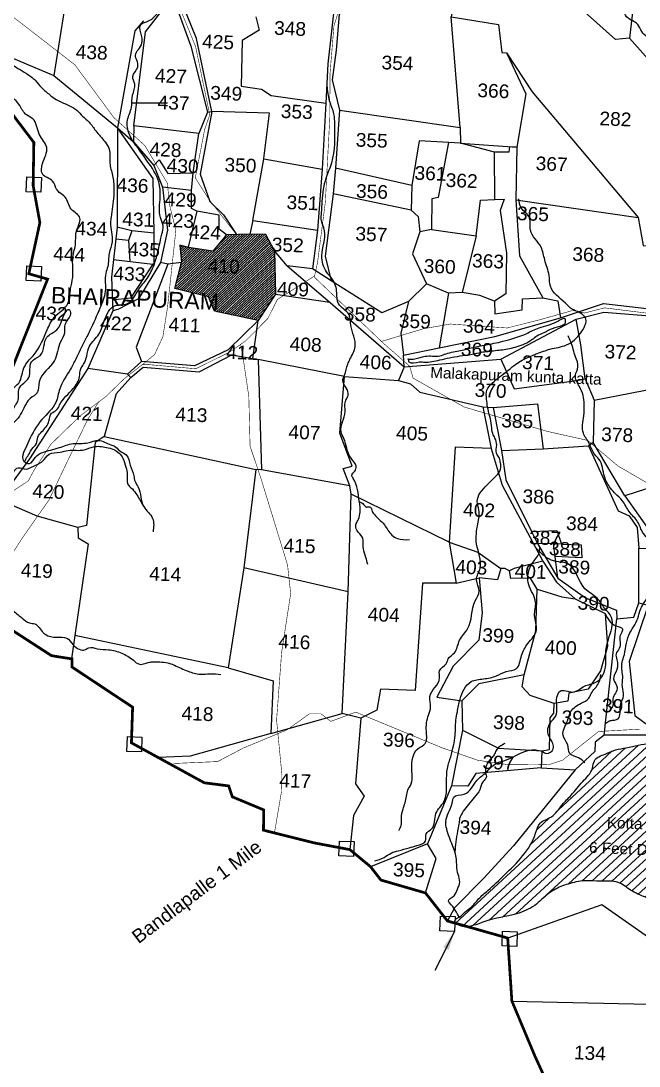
# Model space of a CAD drawing. Header units: feet. Extents: x 791111 to 796227, y 1559709 to 1567976.
# Drawn here: x 792206 to 793334, y 1562955 to 1564862 of the extents above; entities that cross this region are included whole.
import ezdxf
from ezdxf.enums import TextEntityAlignment as Align

# ---------------------------------------------------------------- set-up
doc = ezdxf.new("R2010")
doc.units = ezdxf.units.FT
doc.header["$LTSCALE"] = 15
doc.header["$MEASUREMENT"] = 0
doc.linetypes.add('HIDDEN2', pattern=[0.1875, 0.125, -0.0625])
for name, color, linetype in [('PLOT', 7, 'Continuous'), ('PLOT NO', 7, 'Continuous'), ('ROADS', 6, 'Continuous'), ('TANKS-STREAM', 4, 'Continuous'), ('TEXT', 1, 'Continuous'), ('text2', 7, 'Continuous'), ('VILLAGE', 30, 'Continuous'), ('VILLAGE STONES', 240, 'Continuous')]:
    doc.layers.add(name, color=color, linetype=linetype)
doc.layers.add('VILLAGE BOUNDRY', color=5, linetype='HIDDEN2', lineweight=100)
doc.styles.get("Standard").update_dxf_attribs({"font": 'arial.ttf'})
doc.linetypes.add('DOTS', pattern='A,1e-06,-3,["●",Standard,S=3,R=0,X=-1.25,Y=-1.25],-3', length=6.000001)
doc.dimstyles.get("Standard").update_dxf_attribs({"dimtxt": 0.18, "dimasz": 35, "dimexe": 0.18, "dimexo": 0.0625, "dimgap": 0.09, "dimtad": 0, "dimtih": 1, "dimtoh": 1, "dimdec": 4, "dimzin": 0, "dimdsep": 46, "dimtxsty": 'Standard', "dimcen": 0.09, "dimadec": 0, "dimazin": 0, "dimtfac": 1, "dimtdec": 4, "dimtofl": 0, "dimtmove": 0, "dimatfit": 3, "dimfxl": 1, "dimtolj": 1, "dimtzin": 0, "dimarcsym": 0})

msp = doc.modelspace()

# ---------------------------------------------------------------- hatches: boundary and pattern name
at = {"layer": 'TANKS-STREAM', "lineweight": -2}
h = msp.add_hatch(dxfattribs=at)
h.set_pattern_fill('ANSI31', color=256, scale=99.769662, angle=-2.3719, style=0)
h.set_pattern_definition([(42.62810166, (-62216.426, 37705.838), (-8.44596233, 9.17587836), [])])
edge = h.paths.add_edge_path()
edge.add_spline(control_points=[(792997.4, 1563216.7), (792997.8, 1563219), (792998.8, 1563224.4), (793009.2, 1563227.2), (793016.4, 1563237.2), (793030.1, 1563245.6), (793041.4, 1563261.4), (793063.4, 1563279.4), (793101.5, 1563316.1), (793139.8, 1563353.4), (793151.5, 1563402), (793178.5, 1563408.4), (793192.1, 1563431.3), (793213, 1563451), (793230, 1563474.2), (793250.6, 1563492.1), (793250.8, 1563517.1), (793272.7, 1563523.7), (793290.9, 1563533), (793319.6, 1563536.4), (793346.2, 1563544.8), (793381.8, 1563544.4), (793417.6, 1563540.4), (793445.8, 1563557.5), (793466, 1563557.6), (793475, 1563552.5), (793481, 1563539.4), (793485.3, 1563524.9), (793505.5, 1563509.8), (793525.3, 1563496.3), (793547, 1563471), (793551, 1563444.6), (793568, 1563424.6), (793583.9, 1563397), (793608.9, 1563376), (793634.3, 1563350.9), (793643.8, 1563328.1), (793642.1, 1563282.1), (793637.2, 1563238.3), (793609.4, 1563206.9), (793597.1, 1563184.5), (793563.5, 1563184.9), (793529.8, 1563190.2), (793492.1, 1563197.3), (793475.2, 1563226.6), (793451, 1563230.2), (793427.6, 1563224.2), (793403.3, 1563244.4), (793374.3, 1563253.3), (793345.6, 1563262.8), (793319.4, 1563274.1), (793295.7, 1563294.9), (793266, 1563291.1), (793236.9, 1563294.9), (793209.2, 1563289), (793180.1, 1563279.2), (793160.2, 1563262.6), (793139.4, 1563243.3), (793103.4, 1563228.7), (793058.9, 1563224.1), (793018.5, 1563204.1), (793001.4, 1563214.3), (792997.1, 1563216.9)], knot_values=[0, 0, 0, 0, 6.396133, 15.513178, 28.281471, 42.61979, 62.870408, 85.853422, 127.478677, 222.360139, 242.246268, 266.337343, 295.188264, 319.429466, 352.313196, 382.276935, 396.3973, 419.713547, 439.977864, 459.926711, 504.533775, 523.040096, 566.564439, 609.520468, 615.989676, 626.319429, 638.3587, 658.182419, 670.012013, 712.324595, 730.655866, 768.248635, 788.011303, 808.514609, 863.391163, 884.289923, 915.693234, 933.255184, 1022.706598, 1035.266634, 1059.646433, 1093.538051, 1123.241201, 1166.790158, 1200.261246, 1213.330698, 1237.430047, 1268.858721, 1300.126547, 1329.069471, 1359.279933, 1385.752484, 1419.035652, 1443.064189, 1474.238486, 1502.386275, 1534.557601, 1550.8988, 1587.262354, 1646.92113, 1690.62867, 1705.051173, 1705.051173, 1705.051173, 1705.051173], degree=3, periodic=0)
at = {"layer": 'VILLAGE', "lineweight": -2}
h = msp.add_hatch(dxfattribs=at)
h.set_pattern_fill('ANSI31', color=256, scale=24.942416, angle=-2.3719)
h.set_pattern_definition([(42.62810166, (-62216.426, 37705.838), (-2.1114905824, 2.293969589), [])])
h.paths.add_polyline_path([(792639.1, 1564315.5), (792670.7, 1564363.1), (792669, 1564442.5), (792653.3, 1564472.1), (792624.7, 1564472.8), (792581.3, 1564471.9), (792556.6, 1564441.8), (792511.3, 1564448.9), (792511.3, 1564448.9), (792496.3, 1564452.5), (792499.3, 1564420.9), (792486.8, 1564373.8), (792548.4, 1564358.8), (792559.6, 1564332.1)])
h.paths.add_polyline_path([(792329.7, 1564353.3), (792544.1, 1564344.4), (792545.4, 1564374.8), (792330.9, 1564383.7)], flags=9)
h.paths.add_polyline_path([(792532.9, 1564393.3), (792617.9, 1564389.8), (792619.8, 1564435.6), (792534.8, 1564439.1)], flags=24)
h.paths.add_polyline_path([(792659.2, 1564351.2), (792744.2, 1564347.7), (792746.1, 1564393.5), (792661.1, 1564397)], flags=9)
h.paths.add_polyline_path([(792649.6, 1564431.7), (792734.6, 1564428.2), (792736.5, 1564474), (792651.5, 1564477.5)], flags=9)

# ---------------------------------------------------------------- linework, layer by layer
at = {"layer": 'PLOT', "lineweight": -2}
for points in [[(792974.7, 1564917.2), (792999.1, 1564913.4), (792991.3, 1564869.4), (793077.6, 1564855.6), (793084.1, 1564804.1), (793092.7, 1564803.4), (793139.2, 1564732.7), (793332.7, 1564503), (793341.7, 1564452.4), (793430.5, 1564447.5), (793454.9, 1564610.3), (793457.5, 1564653.4), (793383.9, 1564677.3), (793375.6, 1564764.7), (793317.2, 1564830.1), (793291.3, 1564828.1), (793188.9, 1564919.7), (793154.3, 1564938.4), (793157.2, 1564976.6), (793086.5, 1564988.2), (793096.7, 1565027), (793089.2, 1565034), (793087.9, 1565042.5), (793081.1, 1565053.8)], [(792817.1, 1564958.5), (792779.7, 1564903.1), (792766.5, 1564783.3), (792762.6, 1564711.5)], [(793330.5, 1564946.2), (793317.2, 1564830.1)], [(792469, 1564918.4), (792483, 1564906.2), (792516.3, 1564815.8), (792546.6, 1564695.5), (792554.2, 1564696.4)], [(792649.6, 1564610.6), (792659.9, 1564693.8), (792554.2, 1564696.4), (792526.5, 1564829.9), (792493.9, 1564911.1), (792496.4, 1564913.7)], [(792821.2, 1564922.2), (792786.9, 1564873.7), (792781.6, 1564808.3), (792774.1, 1564754.6), (792787.6, 1564698.8), (792780.1, 1564593.2), (792776.2, 1564546.3), (792761.1, 1564432.4), (792772.3, 1564387.4), (792738.5, 1564409.8)], [(792287.5, 1564896), (792266.2, 1564762.3)], [(792411.9, 1564670.5), (792433.6, 1564842), (792483, 1564906.2)], [(792634.8, 1564869.1), (792640.7, 1564844.9), (792609.7, 1564826.3), (792608, 1564742.6), (792645.1, 1564737.3), (792663.1, 1564725.9), (792762.6, 1564711.5), (792755.8, 1564591.7), (792747.6, 1564480.1), (792738.5, 1564409.8), (792692.1, 1564415), (792669, 1564442.5), (792653.3, 1564472.1), (792624.7, 1564472.8), (792581.3, 1564471.9), (792556.6, 1564441.8), (792511.8, 1564448.8), (792496.3, 1564452.5), (792499.3, 1564420.9), (792474.1, 1564417.9), (792460.5, 1564421.1), (792420.8, 1564354.9), (792382.6, 1564335.3), (792373.5, 1564332.8), (792328.1, 1564227.7), (792221.7, 1564062.9), (792166.1, 1563988.2)], [(792429.7, 1564861.9), (792414.1, 1564843.7), (792382.2, 1564666.7)], [(792787.6, 1564698.8), (793008, 1564667.5), (792991.3, 1564869.4)], [(792086.7, 1564837.6), (792266.2, 1564762.3), (792382.2, 1564666.7), (792381.5, 1564485.6), (792371.3, 1564394.3), (792373.5, 1564332.8)], [(793092.7, 1564803.4), (793127.8, 1564729), (793111.4, 1564631.5), (793097.7, 1564632.2), (793096.4, 1564622.4), (793070.5, 1564622.7), (793008.7, 1564638.7)], [(792546.6, 1564695.5), (792530.6, 1564656.3), (792411.9, 1564670.5), (792411.4, 1564641.3)], [(792554.2, 1564696.4), (792533, 1564582.3), (792550.7, 1564532.3), (792575.9, 1564508.2), (792599.3, 1564472.3)], [(792449.1, 1564474.5), (792447.3, 1564574.5), (792382.2, 1564666.7)], [(792382.2, 1564666.7), (792411.4, 1564641.3), (792448.5, 1564598.2), (792464.6, 1564558.8), (792473.3, 1564480), (792460.5, 1564421.1)], [(793008, 1564667.5), (793008.7, 1564638.7), (792933, 1564643.1), (792919.4, 1564561.8), (792780.1, 1564593.2)], [(792448.5, 1564598.2), (792458.3, 1564608.2), (792473.9, 1564583.7), (792520.5, 1564584.5), (792530.6, 1564656.3)], [(792986.6, 1564639.9), (792967.6, 1564539.5), (792956.1, 1564537.3), (792955.6, 1564481.6), (792934.4, 1564477.3)], [(793008.7, 1564638.7), (793111.4, 1564631.5), (793109.7, 1564535.6), (793332.7, 1564503)], [(792629.6, 1564497.8), (792649.5, 1564610.1), (792755.8, 1564591.7)], [(792955.6, 1564481.6), (793036.8, 1564469.8), (793045.1, 1564534.9), (793071, 1564535.9), (793070.5, 1564622.7)], [(792517.2, 1564552.6), (792520.5, 1564584.5)], [(792527, 1564514.7), (792517.2, 1564519.7), (792517.2, 1564552.6), (792464.6, 1564558.8)], [(792919.4, 1564561.8), (792918.2, 1564516.8), (792776.2, 1564546.3)], [(793071, 1564535.9), (793088.2, 1564536.4), (793080.9, 1564516.2), (793092.6, 1564438.2), (793091.4, 1564364), (793070.8, 1564350.4), (793071, 1564327.2), (793121.2, 1564334.6), (793121.9, 1564354.9), (793158.8, 1564356.5)], [(793109.7, 1564535.6), (793115.9, 1564433.6), (793158.8, 1564356.5), (793186, 1564351.2), (793191.2, 1564320.2)], [(792581.3, 1564471.9), (792567.7, 1564482.2), (792567.7, 1564507.7), (792527, 1564514.7), (792511.3, 1564448.9)], [(792918.2, 1564516.8), (792930.9, 1564505), (792934.4, 1564477.3), (792920.7, 1564436.8), (792946.4, 1564382.2), (792913.4, 1564350.2), (792864.9, 1564329.4), (792772.3, 1564387.4)], [(792624.7, 1564472.8), (792629.7, 1564497.8), (792747.6, 1564480.1)], [(792446.7, 1564417.8), (792449.4, 1564420.1), (792449.1, 1564474.5), (792408.3, 1564479.1), (792381.5, 1564485.6)], [(792408.3, 1564479.1), (792402.3, 1564461.1), (792404.8, 1564422.9)], [(792402.3, 1564461.1), (792379.1, 1564463.7)], [(793036.8, 1564469.8), (793011.3, 1564366.5)], [(792669, 1564442.5), (792670.7, 1564363.1), (792639.1, 1564315.5), (792559.6, 1564332.1), (792548.4, 1564358.8), (792486.8, 1564373.8), (792499.3, 1564420.9)], [(792474.1, 1564417.9), (792416.6, 1564266.9), (792425.8, 1564240.5), (792400.5, 1564217.5), (792328.1, 1564227.7)], [(792374.9, 1564426.5), (792446.7, 1564417.8), (792406, 1564355.9), (792372.8, 1564352.2)], [(794471.3, 1564336.3), (794377, 1564419.6), (794218.9, 1564348.6), (794189.1, 1564324.9), (794004.7, 1564177.7), (793995.9, 1564115.8), (793928.2, 1563956.7), (793858.5, 1563952.6), (793819.5, 1563857.7), (793859.5, 1563773.5), (793757.1, 1563717.8), (793725.8, 1563664.1), (793694.6, 1563618.6), (793641.3, 1563603.9), (793572.8, 1563542.6), (793711.7, 1563301.7), (793767.5, 1563300), (793750, 1563079.9), (793651.9, 1563051.1), (793540, 1563058.1), (793266.2, 1563249.6), (793094.6, 1563188.8)], [(792692.1, 1564415), (792766.2, 1564351.6), (792905.5, 1564231.1), (792895.5, 1564205.9), (792916.9, 1564199.6), (792934.5, 1564184.8), (793049.1, 1564157.6), (793067.8, 1564156.4), (793149, 1564163.4), (793159.4, 1564081.4), (793242.4, 1564086.6), (793296.4, 1563968.2), (793316.3, 1563959), (793330.8, 1563937.6), (793334.1, 1563900.3), (793350.8, 1563899.2), (793375, 1563876.7), (793557.7, 1563578.6), (793572.8, 1563542.6)], [(793070.8, 1564350.4), (793043.7, 1564360.9), (793011.3, 1564366.5), (792986.5, 1564365.3), (792946.4, 1564382.2)], [(792670.7, 1564363.1), (792769.7, 1564348.6)], [(792986.5, 1564365.3), (792969.7, 1564265.6)], [(792913.4, 1564350.2), (792899.4, 1564292.2), (792904.3, 1564252.3)], [(792905.5, 1564231.1), (792904.3, 1564252.3), (792969.7, 1564265.6), (793071.3, 1564286.4), (793191.2, 1564320.2), (793269.6, 1564346.3), (793380.4, 1564333.4), (793454.9, 1564311.2), (793545.4, 1564290.6), (793554.2, 1564292.9), (793618.7, 1564303.5), (793719, 1564339), (793823.8, 1564348.1), (793972.8, 1564349.8), (794184, 1564349.5)], [(792905.5, 1564231.1), (793082.3, 1564244.7), (793219.4, 1564317.7), (793270, 1564330.6), (793384.3, 1564321.4), (793548.2, 1564277.5), (793721.5, 1564329.5), (793823.8, 1564348.1)], [(793252.2, 1564170), (793386.8, 1564195.9), (793384.3, 1564321.4)], [(792406.9, 1564211.3), (792429.2, 1564229.9), (792531.1, 1564221.8), (792590.8, 1564253), (792629.1, 1564246.1), (792639.1, 1564315.5)], [(792639.1, 1564315.5), (792584.4, 1564261.8), (792522.6, 1564232.4), (792425.8, 1564240.5)], [(793082.3, 1564244.7), (793106.7, 1564190.8), (793220.5, 1564206.1), (793236.3, 1564209.2), (793228.1, 1564271.2), (793219.4, 1564317.7)], [(792629.1, 1564246.1), (792639.1, 1564244.3), (792645, 1564043.2), (792634.7, 1564043.5)], [(792806.6, 1564013.6), (792794.1, 1564045.4), (792810.7, 1564049.3), (792787.9, 1564109.7), (792796.7, 1564213.3), (792639.1, 1564244.3)], [(792400.5, 1564217.5), (792406.9, 1564211.3), (792380, 1564181.5), (792357.9, 1564103.5), (792341.8, 1564092.8), (792325.6, 1563941.4), (792310, 1563938), (792235.5, 1563958.1), (792166.1, 1563988.2)], [(792796.7, 1564213.3), (792895.5, 1564205.9)], [(793236.3, 1564209.2), (793252.2, 1564170), (793250.5, 1564092.8), (793242.4, 1564086.6)], [(793386.8, 1564195.9), (793392.9, 1564152.2), (793401, 1564082.2), (793387.6, 1564021.2), (793308.2, 1563995.3), (793250.5, 1564092.8)], [(793049.1, 1564157.6), (793064.3, 1564082.1), (792998.5, 1564084.2), (792987.9, 1563910.9), (792808.7, 1563998.3)], [(793067.8, 1564156.4), (793083.4, 1564077.9), (793159.4, 1564081.4)], [(792357.9, 1564103.5), (792634.7, 1564043.5), (792612.7, 1563864.1), (792584.5, 1563681.7), (792304.6, 1563740.4)], [(793064.3, 1564082.1), (793084.4, 1564015.2), (793159, 1563876.6), (793106.1, 1563863), (793097.8, 1563858.6), (793089.5, 1563862.9), (793081.9, 1563862.9), (793076, 1563842.3), (793042.6, 1563845.6)], [(793083.4, 1564077.9), (793091.2, 1564024.8), (793137.8, 1563930.3), (793149.2, 1563908.3), (793185.9, 1563845), (793181, 1563884.8), (793178.2, 1563908), (793149.2, 1563908.3)], [(792803.5, 1563820.4), (792808.7, 1563998.3), (792806.6, 1564013.6), (792645, 1564043.2)], [(793308.2, 1563995.3), (793383.1, 1563889.9), (793543.4, 1563866.3), (793553.2, 1563913.3), (793517.8, 1563938.6), (793505.3, 1563979), (793399.3, 1563997.6), (793387.6, 1564021.2)], [(792310, 1563938), (792310.2, 1563918.6), (792328.7, 1563907.7), (792304.6, 1563740.4), (792298.5, 1563698.1)], [(793137.8, 1563930.3), (793184.3, 1563932), (793192.6, 1563907.3), (793178.2, 1563908)], [(792987.9, 1563910.9), (793000.5, 1563836), (792938.8, 1563836.2), (792925.6, 1563640.3), (792862.3, 1563642.6), (792856, 1563604.4), (792826.5, 1563589.9), (792792.2, 1563598.5)], [(792987.9, 1563910.9), (793040, 1563892.8), (793081.9, 1563862.9)], [(793192.6, 1563907.3), (793228.7, 1563905.8), (793229.9, 1563882.3), (793181, 1563884.8)], [(793185.9, 1563845), (793236.9, 1563809.4), (793293, 1563786.7), (793293.6, 1563771.2), (793324.7, 1563774.2), (793333.7, 1563800.5), (793334.1, 1563900.3)], [(792661.9, 1563562.1), (792792.2, 1563598.5), (792803.5, 1563820.4), (792612.7, 1563864.1)], [(793159, 1563876.6), (793183.6, 1563837.7), (793217.7, 1563807.6), (793272.4, 1563780.8), (793276.8, 1563720.7), (793264.2, 1563676.2), (793241.4, 1563642.7), (793206.3, 1563635.7), (793204.4, 1563621.2), (793179.3, 1563616.7), (793135.5, 1563631), (793120.9, 1563647.1), (793124.4, 1563669.2), (793145.8, 1563749.4), (793148.6, 1563825), (793193.4, 1563811.2), (793217.7, 1563807.6)], [(793000.5, 1563836), (793042.6, 1563845.6), (793047.9, 1563782.2), (793041.9, 1563732.4), (792995.2, 1563684.8), (792965, 1563628.4), (793010.6, 1563621.3), (793012.3, 1563567.7), (792991.9, 1563466.2), (792948.3, 1563360.8), (792844.3, 1563318.8)], [(793148.6, 1563825), (793136, 1563845.1), (793100.3, 1563844.9), (793097.8, 1563858.6)], [(793333.7, 1563800.5), (793351.1, 1563795.8), (793316.3, 1563693.2), (793326.7, 1563594.5), (793375.2, 1563558.6)], [(793270.5, 1563559), (793293.6, 1563771.2)], [(792584.5, 1563681.7), (792666.2, 1563657.8), (792661.9, 1563562.1), (792514.7, 1563520.4), (792456.5, 1563518.2)], [(793124.4, 1563669.2), (793042, 1563652.3), (793010.6, 1563621.3)], [(793157.1, 1563530), (793170.9, 1563532.9), (793172.2, 1563590.6), (793179.1, 1563599.1), (793179.3, 1563616.7)], [(792826.5, 1563589.9), (792817, 1563470.2), (792832.5, 1563447.9), (792813, 1563412.6), (792806.5, 1563350.1)], [(793557.7, 1563578.6), (793492.4, 1563583.1), (793375.2, 1563558.6), (793270.5, 1563559), (793254.1, 1563545.9), (793253.4, 1563529.2), (793217.9, 1563495.6), (793105.1, 1563357.2), (793050.9, 1563297.9), (792997.5, 1563243.9), (792984.6, 1563219.9)], [(793012.3, 1563567.7), (793078, 1563535.3), (793157.1, 1563530), (793155.6, 1563499.2), (793217.9, 1563495.6)], [(793155.6, 1563499.2), (793036.5, 1563488.7), (793021.8, 1563465.6), (792991.9, 1563466.2)], [(792944.5, 1563271), (792964, 1563333.7), (792948.3, 1563360.8)], [(793102.2, 1563073.9), (793352.7, 1563068.2), (793377.6, 1562878.2), (793331, 1562845.9), (793283, 1562843)]]:
    msp.add_lwpolyline(points, dxfattribs=at)
at = {"layer": 'ROADS', "linetype": 'DOTS', "lineweight": -2, "ltscale": 0.15, "const_width": 1}
for points in [[(793272.1, 1565561.3), (793274.4, 1565406.2), (793266, 1565391.9), (793213.4, 1565309.4), (793178.8, 1565263.6), (793127.8, 1565175.7), (793107.5, 1565131.8), (793094.6, 1565081.3), (793064, 1565044.7), (793043.7, 1565024.2), (792977.8, 1564933.3), (792960.1, 1564925.3), (792864.8, 1564930.9), (792863, 1564923.4), (792812.6, 1564928.1), (792796.6, 1564913.8), (792777.4, 1564852.8), (792770.1, 1564763.7), (792769.9, 1564685.9), (792761.7, 1564531.2), (792747.5, 1564421.5), (792741.6, 1564394.5), (792745.1, 1564391.2)], [(791988.1, 1565014.8), (792076.9, 1564955.5), (792209.7, 1564855.3), (792304.6, 1564781.6), (792375.7, 1564685.4), (792432.1, 1564634.6), (792473.1, 1564566.2), (792477.7, 1564524.8), (792488.8, 1564479.6), (792473.6, 1564339.2), (792465.1, 1564285.6), (792449.9, 1564253.1), (792427.5, 1564234.6)], [(792168.3, 1563988.8), (792219.6, 1564022.9), (792229.8, 1564042), (792260.7, 1564089.5), (792313.5, 1564140.9), (792360.3, 1564175.9), (792396.3, 1564210.6), (792427.5, 1564234.8), (792435.9, 1564234.8)], [(792113.7, 1563802.6), (792145.6, 1563821), (792208.8, 1563918.9), (792257.1, 1563987.8), (792293.5, 1564063.9), (792328.2, 1564135.4), (792349.1, 1564168.6)], [(792484.4, 1563507.2), (792565, 1563510.7), (792611.9, 1563535.3), (792692, 1563568.7), (792732.6, 1563597.8), (792753.6, 1563597.8), (792771.7, 1563584), (792817.3, 1563600.9), (792974.8, 1563535.8), (793039.6, 1563513.2), (793096.2, 1563504.9), (793145, 1563505.4), (793169.4, 1563504.8), (793194.6, 1563513.2), (793260.5, 1563565.6), (793337, 1563569.9)]]:
    msp.add_lwpolyline(points, dxfattribs=at)
at = {"layer": 'ROADS', "linetype": 'HIDDEN2', "lineweight": -2, "ltscale": 10, "const_width": 1}
for points in [[(792442.8, 1565434.9), (792444, 1565368.6), (792448.7, 1565287.9), (792444.5, 1565261.8), (792436.6, 1565166.4), (792420, 1565012.6), (792428, 1564989.6), (792461.6, 1564939.5), (792485.4, 1564911.1), (792524.9, 1564815), (792545.3, 1564716.3), (792550.7, 1564690.6), (792541.4, 1564663.8), (792531.9, 1564614.7), (792524.3, 1564575.5), (792549.3, 1564536.1), (792599.3, 1564472.3)], [(792435.9, 1564234.8), (792440, 1564234.8), (792525.3, 1564227.3), (792587.5, 1564258.1), (792616.3, 1564278.2), (792656.7, 1564319), (792674.3, 1564353.8), (792742.8, 1564397.1)], [(792745.1, 1564391.2), (792866.6, 1564274.8), (792915.6, 1564231.9), (792921.9, 1564210.2), (793014.8, 1564157.6), (793167.1, 1564113), (793240.5, 1564096.6), (793295.9, 1564049.9), (793381.7, 1564000.1), (793473.4, 1563937.4), (793525.3, 1563883.6), (793543.7, 1563836), (793549.2, 1563779.1), (793609.9, 1563647.5), (793624.8, 1563628.6), (793604.8, 1563615.9), (793572.7, 1563582.7), (793557.2, 1563566.5), (793572.8, 1563525), (793643.1, 1563370.1), (793720.2, 1563124.7), (793791.5, 1562972.3), (793810.1, 1562951.6)], [(792865.3, 1564277.5), (792941.3, 1564300.4), (792989.5, 1564308.9), (793093.6, 1564301.7), (793151.4, 1564316.2), (793213.2, 1564333.6), (793235, 1564329), (793271.2, 1564338.4), (793400.6, 1564322.3), (793544.9, 1564284.9), (793604.6, 1564297), (793688.4, 1564323.6), (793737.4, 1564337.2), (793828.5, 1564344.5), (794010.3, 1564288.3), (794048.7, 1564254.5), (794133.6, 1564206.1), (794191.6, 1564194.6), (794272.1, 1564218.5), (794304.5, 1564206.9), (794651.7, 1564169.8)], [(792668.8, 1563380.4), (792681.7, 1563456.3), (792682.4, 1563487.6), (792672.7, 1563586.3), (792681.9, 1563709.8), (792698.4, 1563817), (792692.8, 1563869.1), (792644.9, 1564024.8), (792624.3, 1564086.2), (792622, 1564176.7), (792613.1, 1564237), (792607.3, 1564271.1)]]:
    msp.add_lwpolyline(points, dxfattribs=at)
at = {"layer": 'TANKS-STREAM', "lineweight": -2}
for points in [[(792212.7, 1564057.5), (792215.6, 1564063.6), (792221.4, 1564072.6), (792226, 1564080.9), (792234.2, 1564090.7), (792237, 1564102.5), (792244.4, 1564112.7), (792257.2, 1564131.9), (792262.1, 1564146), (792271.2, 1564152.2), (792276.7, 1564161.3), (792301.6, 1564191.5), (792313, 1564213.1), (792315.1, 1564226.9), (792320.5, 1564235.6), (792326.2, 1564250.5), (792331.2, 1564268.5), (792348.3, 1564290.2), (792357.9, 1564314.6), (792378.8, 1564342.6), (792399.5, 1564345.7), (792421.1, 1564372.2), (792436.3, 1564392.1), (792449, 1564416.8), (792463.3, 1564472.6), (792465.5, 1564488.4), (792460.7, 1564503.3), (792460.3, 1564540.8), (792457.6, 1564568.1), (792436.6, 1564606.3), (792418, 1564632.2), (792404.1, 1564654.5), (792400.6, 1564680.9), (792407.8, 1564704.1), (792409.9, 1564726.5), (792413.8, 1564746.5), (792410.1, 1564760.2), (792419.3, 1564777.6), (792417.5, 1564790.1), (792415.2, 1564799.1), (792427, 1564821), (792425.3, 1564855.8), (792439.1, 1564861.8), (792454.4, 1564874.8), (792473.5, 1564897.2), (792478.7, 1564910.1), (792493.9, 1564927.9), (792512.8, 1564936.4), (792522.2, 1564946.8), (792532.6, 1564955.3), (792535.7, 1564964.5), (792559.5, 1564978.2), (792574.4, 1565002), (792575.4, 1565006.2), (792584.9, 1565010.8), (792606.3, 1565013.8), (792624.7, 1565018.5), (792647.5, 1565024.9), (792655.6, 1565024.5), (792677.8, 1565018.2), (792706.1, 1565008.1), (792719.6, 1565005.6), (792735.1, 1564996.9), (792761, 1564986.5), (792774.2, 1564978.2), (792812.2, 1564967.3), (792822.9, 1564987.2), (792826.7, 1564995.6), (792835.6, 1565014.2), (792838.1, 1565026.5), (792840.2, 1565041.5), (792841.4, 1565060), (792842.5, 1565077.4), (792852.1, 1565103.7), (792852, 1565119.2), (792849.2, 1565127.4), (792837.8, 1565114.3), (792833.6, 1565116.1), (792831.2, 1565142.8), (792832, 1565161.7), (792840, 1565176.1), (792843.2, 1565189.1), (792850.6, 1565198.5), (792852, 1565213.9), (792846.9, 1565230.4), (792837.8, 1565245.1), (792846.4, 1565274.8), (792857.9, 1565282.5), (792861.6, 1565287.3), (792854.1, 1565301.6), (792849.3, 1565309.1), (792850.8, 1565316.4), (792859.4, 1565317.6), (792863.9, 1565323.6), (792863.7, 1565337.2), (792860.6, 1565355.1), (792863.7, 1565366.2), (792864.3, 1565379.8), (792864.3, 1565418.8), (792857.8, 1565429.5), (792853.5, 1565447.5), (792857.9, 1565460.1), (792859.4, 1565469.3), (792856, 1565489.2), (792861.2, 1565502.1), (792854, 1565525.6), (792859.8, 1565543.2), (792864.3, 1565549.6)], [(793552.5, 1564293.9), (793557.2, 1564305.5), (793560.5, 1564312.2), (793564.6, 1564319.2), (793568.2, 1564323.2), (793568.7, 1564336.1), (793576.6, 1564344.9), (793588.6, 1564366.8), (793598.2, 1564387.6), (793609.4, 1564401.2), (793614.7, 1564429.4), (793617.6, 1564444.1), (793617.1, 1564449.8), (793607.6, 1564460), (793607.9, 1564467.6), (793612.6, 1564478), (793617.3, 1564482.4), (793635.7, 1564477.5), (793638.1, 1564489.1), (793631.8, 1564501.5), (793626.1, 1564512), (793631.9, 1564531.1), (793643.1, 1564545.5), (793632.4, 1564571.6), (793613.2, 1564586), (793588.9, 1564605.6), (793562.1, 1564627.2), (793546.1, 1564642.9), (793535.1, 1564643.4), (793526.5, 1564645.2), (793520.2, 1564655), (793506, 1564660.9), (793483, 1564674.8), (793469.5, 1564686.9), (793460.2, 1564699.7), (793452.7, 1564711.7), (793434.1, 1564724.8), (793417.1, 1564736.5), (793405.7, 1564751.9), (793400, 1564765.1), (793393.7, 1564776.9), (793384.8, 1564793.1), (793369.4, 1564816.9), (793349.4, 1564832.6), (793339.2, 1564842.6), (793332, 1564855.4), (793309.6, 1564872.2), (793305.2, 1564895.4), (793286.3, 1564903.4), (793255.1, 1564918.6), (793239.2, 1564930.3), (793202.4, 1564947.7), (793188.2, 1564962.1), (793176.3, 1564968.5), (793158.1, 1564983), (793127.3, 1564994.2), (793109.9, 1565001.8), (793100.6, 1565018.1), (793079.5, 1565052.5), (793068.2, 1565075.5), (793071, 1565088.6), (793073.4, 1565101), (793074.2, 1565115.9), (793075.2, 1565133.4), (793072.1, 1565152.3), (793050.3, 1565170.5), (793045.7, 1565181.7), (793031.7, 1565202), (793028.1, 1565219.9), (793024.8, 1565233.5), (793018.5, 1565256.4), (793017.3, 1565273.2), (793016.3, 1565296.4), (793010.7, 1565312), (793005.7, 1565342.5), (793009.4, 1565349.5), (792974.4, 1565352.4), (792962.7, 1565360.6), (792956.1, 1565364.2), (792936, 1565367.9), (792910.5, 1565368), (792902.8, 1565356.3), (792884.6, 1565357.1), (792865.9, 1565360.3), (792860.2, 1565362.9)], [(791959.3, 1565007.5), (791962.4, 1565008.1), (791970.4, 1565006.3), (791980.2, 1564991.7), (791988.4, 1564986.4), (791999, 1564965.7), (792007.6, 1564950.4), (792010.7, 1564933), (792016.9, 1564926.3), (792027.9, 1564893.8), (792041.8, 1564888.3), (792055.1, 1564868.8), (792061.4, 1564858.1), (792066.5, 1564849.4), (792071.7, 1564841.2), (792077.6, 1564836), (792087.8, 1564829.5), (792107.6, 1564820.1), (792121.4, 1564814.1), (792136, 1564809.8), (792145.5, 1564802.7), (792156.6, 1564799), (792165.4, 1564795.8), (792174.9, 1564789.6), (792187.8, 1564782.7), (792200.4, 1564775.3), (792216, 1564765.9), (792231.8, 1564753.7), (792243.6, 1564740.2), (792258.6, 1564727.1), (792270.2, 1564718.3), (792279.8, 1564713.6), (792308.6, 1564698.3), (792318.6, 1564688.1), (792330.4, 1564677.2), (792342.6, 1564661.4), (792359, 1564641.7), (792367, 1564627.9), (792368.3, 1564602.6), (792373.2, 1564580.1), (792370.6, 1564504.3), (792369.5, 1564493.9), (792372.3, 1564458.9), (792367.2, 1564437.7), (792364.4, 1564414), (792360.8, 1564401.3), (792360, 1564368.2), (792350.2, 1564338), (792332, 1564296.8), (792326.6, 1564286), (792307.3, 1564247.7), (792296.7, 1564226.8), (792276.8, 1564190.5), (792269.7, 1564166), (792244.4, 1564134.7), (792220.6, 1564096), (792212.6, 1564078.6), (792209.4, 1564062.2), (792221.4, 1564054.3), (792232.2, 1564065.5), (792260.4, 1564079), (792276.2, 1564083.5), (792301.3, 1564090.8), (792327.9, 1564092.1), (792347.5, 1564096.6), (792369.9, 1564088.6), (792377.1, 1564085.8), (792386, 1564078.1), (792398.2, 1564070.1), (792405.7, 1564051.4), (792412, 1564032.1), (792414.3, 1564021.8), (792420, 1564011.2), (792430.1, 1563975.9), (792446.4, 1563954.4), (792447.2, 1563929.9)], [(792166.3, 1564121.6), (792173.6, 1564130.7), (792176.5, 1564137.9), (792180.6, 1564145), (792185.8, 1564156.4), (792189.4, 1564169.6), (792190.3, 1564181.1), (792192, 1564191.3), (792201.9, 1564201.2), (792207.6, 1564215.6), (792213.5, 1564232.9), (792230.2, 1564253.3), (792254, 1564298.5), (792266.8, 1564321), (792291.7, 1564346.3), (792296.7, 1564373.6), (792300.5, 1564393.6), (792300.9, 1564431.1), (792305.7, 1564456.3), (792306.5, 1564474.3), (792311.8, 1564490.4), (792313.7, 1564502.3), (792298, 1564518.4), (792286.8, 1564540.4), (792276, 1564549.1), (792271.1, 1564555.2), (792263.9, 1564569.4), (792245.1, 1564582.6), (792245.5, 1564601.5), (792253.1, 1564630.8), (792239.5, 1564655.5), (792227.6, 1564683.2), (792216.1, 1564690.3), (792203.8, 1564707.4), (792183.1, 1564727.1), (792160.4, 1564739.2), (792140.8, 1564753.8), (792131.1, 1564757.2), (792117.9, 1564761.2), (792091.7, 1564769.5), (792082.6, 1564779.4)], [(792839.1, 1563870.5), (792835.6, 1563883.1), (792831.3, 1563898.9), (792830.9, 1563910.5), (792829.5, 1563919.5), (792818.9, 1563932.9), (792817.5, 1563943.2), (792820.9, 1563950.2), (792825.1, 1563975.8), (792823.7, 1563985.7), (792812.5, 1564027.4), (792810, 1564032.9), (792815.3, 1564040.3), (792817.9, 1564049.5), (792808.7, 1564064.2), (792800.9, 1564082.3), (792795.4, 1564099.9), (792790.6, 1564112.6), (792797.9, 1564149.1), (792798.2, 1564167.4), (792803.1, 1564178.8), (792799.7, 1564192.7), (792793.5, 1564206.3), (792796.6, 1564215.6), (792802.8, 1564235.8), (792806.7, 1564244.6), (792816.2, 1564267.8), (792808.4, 1564306.4), (792805.1, 1564325.7), (792785.5, 1564346.2), (792782.7, 1564365.9), (792774.8, 1564390.3), (792763.8, 1564404.1), (792755.2, 1564433.4), (792760.1, 1564479), (792754.3, 1564499.7), (792754.8, 1564511.8), (792756.1, 1564532.6), (792758.4, 1564554.8), (792763.2, 1564575.1), (792773.3, 1564602.8), (792778.9, 1564673.8), (792777.4, 1564692.1), (792769.5, 1564716.1), (792765.2, 1564743)], [(793081, 1564057.1), (793078.5, 1564066.2), (793074, 1564073.6), (793074.6, 1564087.8), (793071.3, 1564100.9), (793067.3, 1564109.1), (793065.1, 1564123.5), (793062, 1564140.4), (793057.9, 1564157.7), (793056.1, 1564171.6), (793056.8, 1564188.3), (793066.4, 1564201.3), (793093.1, 1564222.6), (793108.9, 1564235.3), (793160.1, 1564259.2), (793171.7, 1564263), (793202.1, 1564270.8), (793227.9, 1564292.7), (793235.6, 1564306.2), (793237.9, 1564315.1), (793222.3, 1564331.5), (793212.9, 1564335.7), (793200, 1564346.8), (793172.6, 1564377.8), (793170.1, 1564397.4), (793162.2, 1564425.9), (793155.5, 1564449.1), (793136.2, 1564480.4), (793134.3, 1564502.4), (793119.2, 1564521.1), (793114.7, 1564537)], [(792176.9, 1564118.4), (792178.5, 1564123.9), (792182.2, 1564130.2), (792183.1, 1564136.3), (792186.7, 1564140), (792189.7, 1564147), (792196.1, 1564161.5), (792200.2, 1564167.5), (792202.9, 1564191.4), (792220.2, 1564211.2), (792225.5, 1564240.3), (792241.8, 1564252.3), (792253.4, 1564285), (792271.5, 1564298.3), (792290.1, 1564333.7), (792292.5, 1564335.3), (792294.6, 1564334.8), (792295.9, 1564332.4), (792296.7, 1564327.6), (792289.6, 1564314.8), (792285.8, 1564305.1), (792285.6, 1564292.4), (792278.5, 1564276.6), (792267.1, 1564242.1), (792239.4, 1564203.4), (792235.8, 1564183.6), (792223, 1564173.2), (792215.4, 1564163.2), (792198.1, 1564134), (792175.8, 1564117.4)], [(792913.2, 1564244.9), (792925.3, 1564245.4), (792943.8, 1564250.2), (792970.8, 1564251), (792982.3, 1564254.7), (793008.7, 1564260.5), (793030.9, 1564266.2), (793053.5, 1564270.5), (793085.5, 1564277.4), (793129.4, 1564291.8), (793139.8, 1564296.9), (793151.8, 1564301.8), (793183.6, 1564312.8), (793190, 1564316.3), (793199.4, 1564318.5), (793199.7, 1564314.6), (793199.5, 1564310.4), (793194.3, 1564306), (793175.9, 1564300.4), (793160.8, 1564293), (793147.8, 1564286.8), (793139.5, 1564280.4), (793111.1, 1564267.2), (793097.8, 1564263.5), (793071.9, 1564260), (793058.7, 1564258.4), (793045.9, 1564256.8), (793029.7, 1564253.3), (793006.8, 1564250), (792970.1, 1564242.7), (792942.9, 1564238.7), (792933.6, 1564239.1), (792915, 1564239.5), (792913.1, 1564245.4)], [(793272.2, 1563579.2), (793279.1, 1563584.2), (793285.9, 1563586), (793289.3, 1563586.5), (793296.1, 1563588.9), (793299.9, 1563599.5), (793300.6, 1563614.3), (793306, 1563630.9), (793303.9, 1563647.1), (793304.6, 1563663.2), (793303, 1563688.9), (793306.2, 1563700.9), (793315.9, 1563741.5), (793332, 1563771.8), (793337.5, 1563789.7), (793349.8, 1563811.6), (793352.4, 1563841.1), (793355.5, 1563866.5), (793364.8, 1563879.6), (793370.5, 1563887.5), (793342.4, 1563926.7), (793331.8, 1563947.9), (793316.4, 1563966.7), (793303.8, 1563986.8), (793291.5, 1563999.4), (793282.5, 1564009.2), (793271.3, 1564030.5), (793261.1, 1564062.5), (793253.4, 1564070.9), (793243.5, 1564090.9), (793232.7, 1564109.9), (793233.4, 1564141.5), (793234.3, 1564163), (793232.2, 1564178.5), (793225.5, 1564195), (793218.2, 1564215.4), (793222.9, 1564230.7), (793218.3, 1564249.1), (793210, 1564276.3), (793205, 1564287.3)], [(792165.5, 1563994.2), (792167.8, 1564004.5), (792173.7, 1564014.1), (792178.4, 1564024.3), (792184.3, 1564024.7), (792193.2, 1564040), (792200.9, 1564046.5), (792215.4, 1564044.3), (792226.8, 1564048.4), (792245.4, 1564058.8), (792257.3, 1564071.2), (792277.4, 1564075.3), (792292.2, 1564078.3), (792321.7, 1564079.5), (792338.3, 1564085), (792362.1, 1564083.8), (792375.3, 1564080), (792392.2, 1564064.2), (792397.6, 1564047.7), (792400.2, 1564034.5), (792400.6, 1564017.5), (792409.4, 1564008), (792417.6, 1563997.2), (792429.6, 1563976.5)], [(792896.2, 1563385.1), (792900.1, 1563394.2), (792900.7, 1563407.4), (792903.5, 1563424.3), (792907.2, 1563435.6), (792909.8, 1563447.6), (792912.4, 1563458.5), (792918.2, 1563470), (792920, 1563487.3), (792931.2, 1563534.8), (792944.1, 1563543.9), (792946.1, 1563565.9), (792950.1, 1563595.6), (792953.9, 1563609.7), (792952.3, 1563629.3), (792970.4, 1563663.4), (792970.2, 1563676.2), (792982.5, 1563689.2), (792986.1, 1563697.9), (792997.3, 1563709.2), (793006.7, 1563731.9), (793021.5, 1563753), (793035.4, 1563804), (793042.5, 1563821.5), (793037.7, 1563842.3), (793044.3, 1563863.7), (793037.9, 1563907.6), (793040.1, 1563944.5), (793042.2, 1563969.7), (793039, 1563985.1), (793056.6, 1564015.2), (793074.8, 1564033.3), (793080.1, 1564040.2), (793081.5, 1564056.5)], [(792824.3, 1563984.8), (792829.9, 1563981.6), (792836.6, 1563975.1), (792840.9, 1563975.4), (792843.9, 1563974.8), (792847.3, 1563967.2), (792851.3, 1563961.3), (792859.2, 1563953.2), (792869.5, 1563942.5), (792883, 1563924), (792893.2, 1563917.6), (792915.1, 1563915.7)], [(792852.2, 1563329.4), (792869, 1563335.9), (792881.8, 1563343.8), (792894.8, 1563348.1), (792914.8, 1563353.3), (792929, 1563357.6), (792944.3, 1563365.8), (792945.6, 1563379), (792955.6, 1563387.8), (792963.6, 1563416), (792978.2, 1563437.5), (792982.6, 1563455), (792985.8, 1563504.3), (792989, 1563514.2), (792994.7, 1563534.9), (792998.3, 1563554), (793000.1, 1563586.1), (793002.7, 1563601.3), (793007.7, 1563624.4), (793027.7, 1563656.5), (793050.5, 1563661.6), (793074, 1563667.1), (793092.1, 1563674.8), (793110.4, 1563680.4), (793119.8, 1563704.2), (793131.6, 1563726.2), (793147.2, 1563751.3), (793143.8, 1563776.8), (793145.6, 1563801.2), (793133.2, 1563833.3), (793131.5, 1563849.4), (793139.2, 1563872), (793151.7, 1563890.8), (793153.3, 1563900)], [(793007, 1563225.7), (792988.6, 1563252.9), (792986.4, 1563255.8), (792996.6, 1563265.7), (793002.8, 1563278.1), (793006, 1563284.8), (793002.5, 1563311.9), (793001, 1563332.6), (792994, 1563357.6), (792983.2, 1563387.8), (792981.5, 1563401.1), (792993.2, 1563435), (792996, 1563445.8), (793015.1, 1563451.3), (793038.7, 1563476.5), (793054.7, 1563490.7), (793073.2, 1563507.2), (793087.8, 1563512.3), (793146, 1563532.2), (793157.9, 1563528.9), (793165.3, 1563525.7), (793177.8, 1563533.8), (793171.4, 1563554), (793167.6, 1563567.5), (793172, 1563580.7), (793182.2, 1563594), (793184.5, 1563627.9), (793190.1, 1563639.1), (793213.6, 1563637.6), (793234.7, 1563648.2), (793255.6, 1563655.3), (793270.7, 1563673.6), (793274, 1563711.9), (793278.4, 1563733.5), (793284, 1563773.7), (793271.5, 1563790.8), (793257.9, 1563808.6), (793235.7, 1563826.1), (793204.3, 1563871.6), (793176.4, 1563877.3), (793159, 1563887.8), (793146.3, 1563899.8)], [(792086.6, 1563824.4), (792104.1, 1563827.4), (792119.5, 1563815.5), (792134.6, 1563815.6), (792149.7, 1563796.9), (792182.7, 1563791.7), (792201, 1563778.2), (792208.3, 1563772.6), (792221.6, 1563763.7), (792231.3, 1563761.8), (792246.5, 1563746.1), (792250.2, 1563742.9), (792271.1, 1563737.5), (792289.9, 1563736), (792301.5, 1563723.5), (792323.8, 1563715), (792330, 1563718.5), (792345, 1563716.4), (792366.1, 1563714.7), (792390, 1563708.5), (792411.3, 1563695.5), (792422.4, 1563688.3), (792432.2, 1563689.4), (792440.7, 1563692), (792448.2, 1563692.5), (792477.6, 1563689.8), (792486.5, 1563686.4), (792511, 1563675.5), (792533.4, 1563670.1), (792550.8, 1563670.9), (792571.1, 1563669.3)], [(793272.4, 1563780.8), (793292.2, 1563758.6), (793304.2, 1563752.9), (793299.5, 1563739.6), (793299.8, 1563729.3), (793298.3, 1563716.9), (793292.3, 1563707.5), (793293.9, 1563696.3), (793293.9, 1563678.4), (793287.7, 1563661.4), (793294.6, 1563645.7), (793286.5, 1563625), (793286.7, 1563612.9), (793282.2, 1563605.8)], [(793235.6, 1563508.6), (793223.8, 1563517.7), (793207.5, 1563525.9), (793204.1, 1563541), (793195.6, 1563558.6), (793203.6, 1563584.8), (793210.1, 1563602.3), (793228.5, 1563617.1), (793242.7, 1563626.3), (793247.1, 1563634.8), (793260.6, 1563653.8), (793264.7, 1563669.7)], [(792997.4, 1563216.7), (792999.4, 1563222.8), (793007.2, 1563227.5), (793016.6, 1563236.2), (793027.8, 1563245.1), (793041.5, 1563260.1), (793058.4, 1563275.6), (793088.9, 1563304), (793145.6, 1563380), (793153.7, 1563398.2), (793174.6, 1563410.2), (793194, 1563431.6), (793210.4, 1563449.4), (793231.8, 1563474.4), (793249.5, 1563498.6), (793252.8, 1563512.3), (793272.7, 1563524.4), (793291.5, 1563532), (793311.1, 1563535.8), (793354.9, 1563544.1), (793373.5, 1563544.3), (793417, 1563545.3), (793458.2, 1563557.4), (793464.6, 1563557.1), (793473.7, 1563552.1), (793479.7, 1563541.7), (793488.2, 1563523.8), (793497.2, 1563516.1), (793530.3, 1563489.7), (793541.7, 1563475.4), (793556, 1563440.6), (793567.4, 1563424.5), (793578.7, 1563407.4), (793616.8, 1563367.9), (793631, 1563352.5), (793642.7, 1563323.4), (793642.9, 1563305.9), (793620, 1563219.4), (793612.2, 1563209.6), (793596.6, 1563190.8), (793563.1, 1563185.7), (793533.7, 1563189.7), (793492.6, 1563204.3), (793467.7, 1563226.6), (793454.8, 1563229), (793430.7, 1563228.2), (793402.6, 1563242.3), (793373.5, 1563253.6), (793346.2, 1563263.1), (793318.9, 1563276.2), (793296.4, 1563290.1), (793263.2, 1563292.4), (793239.2, 1563293.4), (793208.4, 1563288.2), (793182.1, 1563278.2), (793156.4, 1563258.9), (793143.9, 1563248.4), (793110.9, 1563233.1), (793053, 1563218.9), (793010.1, 1563210.5), (792997.1, 1563216.9)]]:
    msp.add_spline(points, degree=3, dxfattribs=at)
msp.add_open_spline([(793089.1, 1563543.5), (793082.8, 1563540.1), (793073.8, 1563535.2), (793070.5, 1563522.6), (793059.6, 1563512.2), (793050.6, 1563497.2), (793057.5, 1563481), (793046.5, 1563473.3), (793045.4, 1563458.1), (793033.1, 1563445.8), (793020.9, 1563428.6), (793006.6, 1563413.6), (793005.8, 1563395.6), (793000.4, 1563373.3), (792999.2, 1563357.9), (792998.2, 1563346)], degree=3, knots=[0, 0, 0, 0, 20.264615, 28.815624, 37.201917, 65.542372, 74.128661, 83.470931, 99.642043, 117.261529, 133.656716, 164.289843, 174.495572, 187.339127, 231.752946, 231.752946, 231.752946, 231.752946], dxfattribs=at)
at = {"layer": 'text2', "linetype": 'Continuous', "lineweight": -2}
msp.add_lwpolyline([(792473.6, 1564711.7), (792407.5, 1564711.7)], dxfattribs=at)
at = {"layer": 'VILLAGE BOUNDRY', "lineweight": -2, "ltscale": 10, "const_width": 5}
for points in [[(792186.9, 1564220.4), (792254.7, 1564390.8), (792220.4, 1564400.6), (792240.6, 1564493.9), (792228.3, 1564561.7), (792229.6, 1564640.1), (792181.8, 1564703)], [(793181.9, 1562891.6), (793144.9, 1562972), (793102.2, 1563073.9), (793094.6, 1563188.8), (792984.6, 1563219.9), (792944.5, 1563271), (792863.1, 1563294.6), (792844.3, 1563318.8), (792806.5, 1563350.1), (792741.7, 1563362.3), (792648.7, 1563385.6), (792649.3, 1563422.5), (792591.9, 1563446.4), (792585.2, 1563466.3), (792540.7, 1563472), (792407.7, 1563544.9), (792409.9, 1563609.9), (792299.1, 1563683.3), (792299, 1563698), (792261.8, 1563703.9), (792088.6, 1563815.9)]]:
    msp.add_lwpolyline(points, dxfattribs=at)
at = {"layer": 'VILLAGE STONES', "lineweight": -2}
for points in [[(792216.8, 1564577.4), (792243.5, 1564576.3), (792242.3, 1564549.2), (792215.6, 1564550.3)], [(792216.9, 1564415), (792243.6, 1564413.9), (792242.5, 1564386.9), (792215.8, 1564388)], [(792400.3, 1563556.3), (792427, 1563555.2), (792425.9, 1563528.2), (792399.2, 1563529.3)], [(792787.8, 1563365.7), (792814.4, 1563364.6), (792813.3, 1563337.6), (792786.6, 1563338.7)], [(792972.1, 1563228.9), (792998.8, 1563227.8), (792997.6, 1563200.7), (792971, 1563201.8)], [(793085.4, 1563201.3), (793112.1, 1563200.2), (793111, 1563173.2), (793084.3, 1563174.3)]]:
    msp.add_lwpolyline(points, close=True, dxfattribs=at)

# ---------------------------------------------------------------- texts
at = {"layer": 'PLOT NO', "lineweight": -2}
for s, p in [('348', (792697.4, 1564848)), ('425', (792566, 1564823.5)), ('438', (792335.2, 1564804.5)), ('354', (792893.5, 1564785.1)), ('427', (792479.9, 1564761.3)), ('349', (792580.8, 1564729.8)), ('366', (793068.5, 1564734.3)), ('437', (792484.7, 1564712.5)), ('353', (792709.6, 1564696.3)), ('282', (793291.3, 1564683)), ('355', (792846.4, 1564644)), ('428', (792470, 1564626.9)), ('430', (792501.3, 1564597.4)), ('350', (792606.8, 1564598.6)), ('367', (793174.8, 1564601)), ('361', (792953.7, 1564583.7)), ('436', (792409.7, 1564561.8)), ('362', (793010.6, 1564570.5)), ('356', (792846.9, 1564550.7)), ('429', (792497.7, 1564535.7)), ('351', (792720.1, 1564530)), ('431', (792420.2, 1564499.6)), ('365', (793140.7, 1564509.9)), ('434', (792334.5, 1564482.8)), ('423', (792492.9, 1564497.7)), ('424', (792541.9, 1564476.1)), ('357', (792845.8, 1564472.7)), ('435', (792430.6, 1564444.8)), ('352', (792693.1, 1564453.1)), ('444', (792294.2, 1564436.2)), ('363', (793058.8, 1564423.7)), ('368', (793241.7, 1564435.6)), ('410', (792576.4, 1564414.6)), ('360', (792970.5, 1564413.9)), ('433', (792404.1, 1564400.5)), ('409', (792702.7, 1564372.6)), ('432', (792262, 1564328.1)), ('358', (792824.7, 1564326.8)), ('422', (792379.7, 1564310.1)), ('359', (792925.1, 1564313.9)), ('411', (792504.6, 1564307.1)), ('364', (793042.1, 1564304.8)), ('408', (792725.9, 1564271.6)), ('412', (792609.9, 1564256.9)), ('369', (793038.3, 1564262.4)), ('372', (793300.6, 1564257.8)), ('406', (792853.7, 1564239.2)), ('371', (793150.1, 1564238.2)), ('370', (793063.4, 1564187.6)), ('421', (792326.2, 1564145.4)), ('413', (792517.3, 1564143.4)), ('385', (793112.1, 1564132)), ('407', (792723.6, 1564111.2)), ('405', (792920, 1564109.6)), ('378', (793294.5, 1564106.9)), ('420', (792256.2, 1564003.3)), ('386', (793150.8, 1563993.8)), ('402', (793042.4, 1563969.6)), ('384', (793230.3, 1563944.5)), ('387', (793162.9, 1563918.6)), ('415', (792714.7, 1563904.3)), ('388', (793199, 1563898.6)), ('419', (792235, 1563858.9)), ('414', (792469.5, 1563852.7)), ('403', (793028.3, 1563865.1)), ('401', (793136.5, 1563857.4)), ('389', (793216.1, 1563865.4)), ('390', (793251.4, 1563799.4)), ('404', (792868.4, 1563778.5)), ('399', (793077.4, 1563740.6)), ('416', (792705.3, 1563729.1)), ('400', (793191.5, 1563718.5)), ('391', (793295.8, 1563612.2)), ('418', (792528.4, 1563598)), ('393', (793222.1, 1563590.7)), ('398', (793097, 1563581.8)), ('396', (792896, 1563550.1)), ('397', (793077.7, 1563508.9)), ('417', (792706.8, 1563475.7)), ('394', (793035.9, 1563390.3)), ('395', (792914.4, 1563313)), ('134', (793244.7, 1562979.1))]:
    msp.add_text(s, height=25, rotation=357.6281, dxfattribs=at).set_placement(p, align=Align.MIDDLE_CENTER)
at = {"layer": 'PLOT NO', "linetype": 'Continuous', "lineweight": -2}
msp.add_text('Bandlapalle 1 Mile ', height=25, rotation=37.1425, dxfattribs=at).set_placement((792420.6, 1563177.4))
at = {"layer": 'TEXT', "color": 7, "lineweight": -2}
for s, p in [('Malakapuram kunta katta', (792952.9, 1564210.9)), ('Kotta Cheruvu', (793275.3, 1563389.8)), ('6 Feet Deep', (793242.9, 1563344.3))]:
    msp.add_text(s, height=19.954, rotation=357.6281, dxfattribs=at).set_placement(p)
at = {"layer": 'VILLAGE', "lineweight": -2}
msp.add_text('BHAIRAPURAM', height=29.931, rotation=357.6281, dxfattribs=at).set_placement((792260.3, 1564347))

# ---------------------------------------------------------------- leaders
at = {"layer": 'VILLAGE BOUNDRY', "linetype": 'Continuous', "lineweight": -2}
msp.add_leader([(792997.6, 1563200.7), (792961.7, 1563129.5)], dimstyle='Standard', override={"dimgap": 0.09, "dimtad": 0}, dxfattribs=at)

doc.saveas('drawing.dxf')
